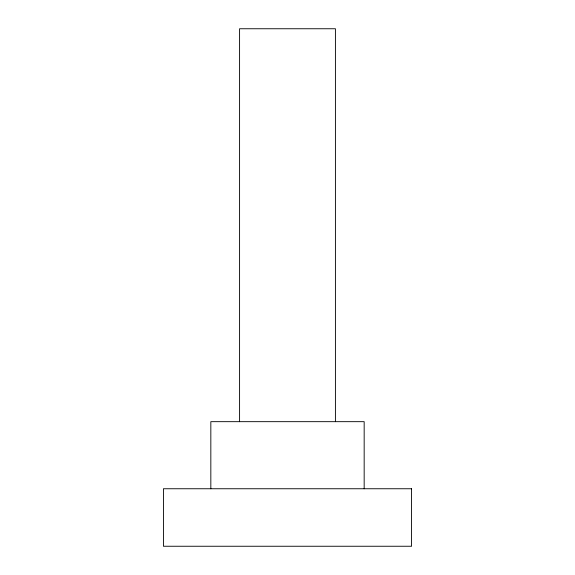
<?xml version="1.0" encoding="UTF-8"?>
<svg xmlns="http://www.w3.org/2000/svg" width="575" height="575" viewBox="0 0 575 575"><rect width="100%" height="100%" fill="white"/><g stroke="black" fill="none" stroke-linecap="round" stroke-linejoin="round"><path stroke-width="0.86" d="M364.169 488.75L364.169 421.669L210.831 421.669L210.831 488.75M335.419 421.669L335.419 28.75L239.581 28.75L239.581 421.669M411.571 488.75L163.429 488.75L163.429 546.25L411.571 546.25L411.571 488.75"/></g></svg>
